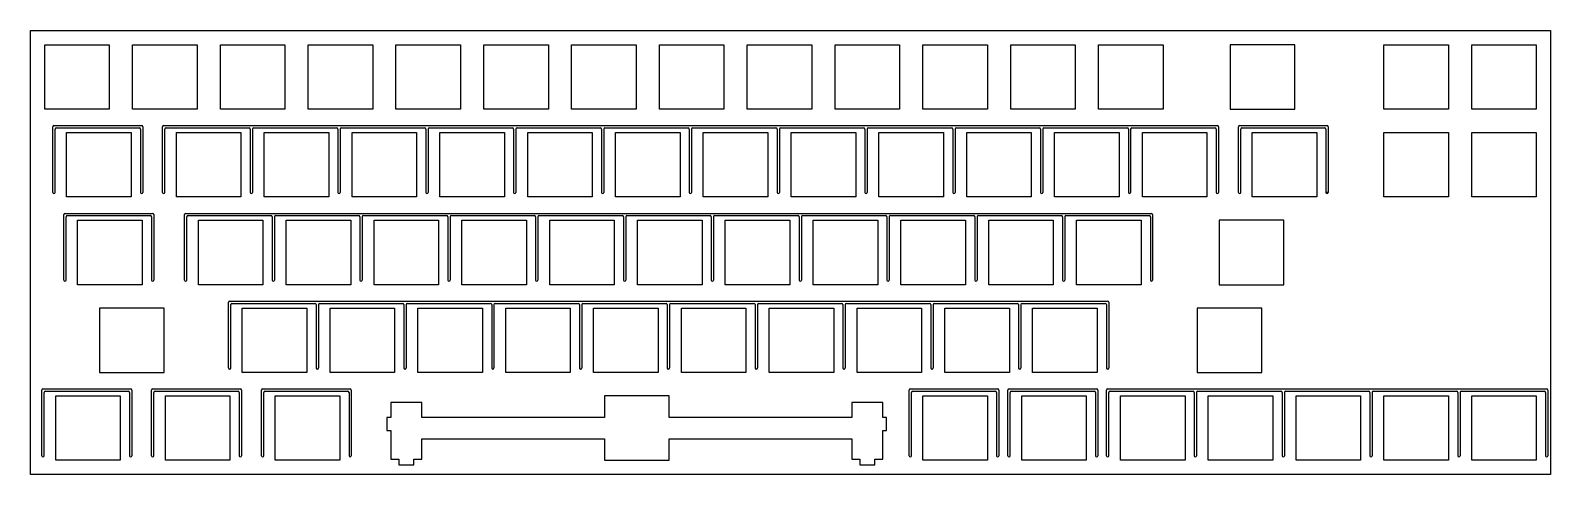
# Model space of a CAD drawing. Extents: x 303 to 653, y -1408 to -756.
# Drawn here: x 303.3 to 633, y -852.7 to -756.3 of the extents above; entities that cross this region are included whole.
import ezdxf

# ---------------------------------------------------------------- set-up
doc = ezdxf.new("R2010")
doc.units = 0
doc.header["$MEASUREMENT"] = 0

msp = doc.modelspace()

# ---------------------------------------------------------------- linework, layer by layer
at = {"color": 0}
for p, q in [((303.27, -756.28), (633.03, -756.28)), ((303.27, -852.68), (303.27, -756.28)), ((633.03, -756.28), (633.03, -852.68)), ((306.37, -759.38), (320.37, -759.38)), ((306.37, -773.38), (306.37, -759.38)), ((320.37, -759.38), (320.37, -773.38)), ((325.42, -759.38), (339.42, -759.38)), ((325.42, -773.38), (325.42, -759.38)), ((339.42, -759.38), (339.42, -773.38)), ((344.47, -759.38), (358.47, -759.38)), ((344.47, -773.38), (344.47, -759.38)), ((358.47, -759.38), (358.47, -773.38)), ((363.52, -759.38), (377.52, -759.38)), ((363.52, -773.38), (363.52, -759.38)), ((377.52, -759.38), (377.52, -773.38)), ((382.57, -759.38), (396.57, -759.38)), ((382.57, -773.38), (382.57, -759.38)), ((396.57, -759.38), (396.57, -773.38)), ((401.62, -759.38), (415.62, -759.38)), ((401.62, -773.38), (401.62, -759.38)), ((415.62, -759.38), (415.62, -773.38)), ((420.67, -759.38), (434.67, -759.38)), ((420.67, -773.38), (420.67, -759.38)), ((434.67, -759.38), (434.67, -773.38)), ((439.72, -759.38), (453.72, -759.38)), ((439.72, -773.38), (439.72, -759.38)), ((453.72, -759.38), (453.72, -773.38)), ((458.77, -759.38), (472.77, -759.38)), ((458.77, -773.38), (458.77, -759.38)), ((472.77, -759.38), (472.77, -773.38)), ((477.82, -759.38), (491.82, -759.38)), ((477.82, -773.38), (477.82, -759.38)), ((491.82, -759.38), (491.82, -773.38)), ((496.87, -759.38), (510.87, -759.38)), ((496.87, -773.38), (496.87, -759.38)), ((510.87, -759.38), (510.87, -773.38)), ((515.92, -759.38), (529.92, -759.38)), ((515.92, -773.38), (515.92, -759.38)), ((529.92, -759.38), (529.92, -773.38)), ((534.97, -759.38), (548.97, -759.38)), ((534.97, -773.38), (534.97, -759.38)), ((548.97, -759.38), (548.97, -773.38)), ((563.54, -759.38), (563.54, -773.38)), ((577.54, -759.38), (563.54, -759.38)), ((577.54, -773.38), (577.54, -759.38)), ((596.88, -759.38), (610.88, -759.38)), ((596.88, -773.38), (596.88, -759.38)), ((610.88, -759.38), (610.88, -773.38)), ((615.93, -759.38), (629.93, -759.38)), ((615.93, -773.38), (615.93, -759.38)), ((629.93, -759.38), (629.93, -773.38)), ((320.37, -773.38), (306.37, -773.38)), ((339.42, -773.38), (325.42, -773.38)), ((358.47, -773.38), (344.47, -773.38)), ((377.52, -773.38), (363.52, -773.38)), ((396.57, -773.38), (382.57, -773.38)), ((415.62, -773.38), (401.62, -773.38)), ((434.67, -773.38), (420.67, -773.38)), ((453.72, -773.38), (439.72, -773.38)), ((472.77, -773.38), (458.77, -773.38)), ((491.82, -773.38), (477.82, -773.38)), ((510.87, -773.38), (496.87, -773.38)), ((529.92, -773.38), (515.92, -773.38)), ((548.97, -773.38), (534.97, -773.38)), ((563.54, -773.38), (577.54, -773.38)), ((610.88, -773.38), (596.88, -773.38)), ((629.93, -773.38), (615.93, -773.38)), ((308.13, -791.43), (308.13, -777.18)), ((308.38, -776.93), (327.38, -776.93)), ((308.63, -791.43), (308.63, -777.68)), ((308.88, -777.43), (326.88, -777.43)), ((327.13, -777.68), (327.13, -791.43)), ((327.63, -777.18), (327.63, -791.43)), ((331.94, -791.43), (331.94, -777.18)), ((332.19, -776.93), (560.74, -776.93)), ((332.44, -791.43), (332.44, -777.68)), ((332.69, -777.43), (350.69, -777.43)), ((350.94, -777.68), (350.94, -791.43)), ((351.44, -777.68), (351.44, -791.43)), ((351.69, -777.43), (369.74, -777.43)), ((369.99, -777.68), (369.99, -791.43)), ((370.49, -777.68), (370.49, -791.43)), ((370.74, -777.43), (388.79, -777.43)), ((389.04, -777.68), (389.04, -791.43)), ((389.54, -777.68), (389.54, -791.43)), ((389.79, -777.43), (407.84, -777.43)), ((408.09, -777.68), (408.09, -791.43)), ((408.59, -777.68), (408.59, -791.43)), ((408.84, -777.43), (426.89, -777.43)), ((427.14, -777.68), (427.14, -791.43)), ((427.64, -777.68), (427.64, -791.43)), ((427.89, -777.43), (445.94, -777.43)), ((446.19, -777.68), (446.19, -791.43)), ((446.69, -777.68), (446.69, -791.43)), ((446.94, -777.43), (464.99, -777.43)), ((465.24, -777.68), (465.24, -791.43)), ((465.74, -777.68), (465.74, -791.43)), ((465.99, -777.43), (484.04, -777.43)), ((484.29, -777.68), (484.29, -791.43)), ((484.79, -777.68), (484.79, -791.43)), ((485.04, -777.43), (503.09, -777.43)), ((503.34, -777.68), (503.34, -791.43)), ((503.84, -777.68), (503.84, -791.43)), ((504.09, -777.43), (522.14, -777.43)), ((522.39, -777.68), (522.39, -791.43)), ((522.89, -777.68), (522.89, -791.43)), ((523.14, -777.43), (541.19, -777.43)), ((541.44, -777.68), (541.44, -791.43)), ((541.94, -777.68), (541.94, -791.43)), ((542.19, -777.43), (560.24, -777.43)), ((560.49, -777.68), (560.49, -791.43)), ((560.99, -777.18), (560.99, -791.43)), ((565.31, -791.43), (565.31, -777.18)), ((565.56, -776.93), (584.56, -776.93)), ((565.81, -791.43), (565.81, -777.68)), ((566.06, -777.43), (584.06, -777.43)), ((584.31, -777.68), (584.31, -791.43)), ((584.81, -777.18), (584.81, -791.43)), ((311.13, -778.43), (325.13, -778.43)), ((311.13, -792.43), (311.13, -778.43)), ((325.13, -778.43), (325.13, -792.43)), ((334.94, -778.43), (348.94, -778.43)), ((334.94, -792.43), (334.94, -778.43)), ((348.94, -778.43), (348.94, -792.43)), ((353.99, -778.43), (367.99, -778.43)), ((353.99, -792.43), (353.99, -778.43)), ((367.99, -778.43), (367.99, -792.43)), ((373.04, -778.43), (387.04, -778.43)), ((373.04, -792.43), (373.04, -778.43)), ((387.04, -778.43), (387.04, -792.43)), ((392.09, -778.43), (406.09, -778.43)), ((392.09, -792.43), (392.09, -778.43)), ((406.09, -778.43), (406.09, -792.43)), ((411.14, -778.43), (425.14, -778.43)), ((411.14, -792.43), (411.14, -778.43)), ((425.14, -778.43), (425.14, -792.43)), ((430.19, -778.43), (444.19, -778.43)), ((430.19, -792.43), (430.19, -778.43)), ((444.19, -778.43), (444.19, -792.43)), ((449.24, -778.43), (463.24, -778.43)), ((449.24, -792.43), (449.24, -778.43)), ((463.24, -778.43), (463.24, -792.43)), ((468.29, -778.43), (482.29, -778.43)), ((468.29, -792.43), (468.29, -778.43)), ((482.29, -778.43), (482.29, -792.43)), ((487.34, -778.43), (501.34, -778.43)), ((487.34, -792.43), (487.34, -778.43)), ((501.34, -778.43), (501.34, -792.43)), ((506.39, -778.43), (520.39, -778.43)), ((506.39, -792.43), (506.39, -778.43)), ((520.39, -778.43), (520.39, -792.43)), ((525.44, -778.43), (539.44, -778.43)), ((525.44, -792.43), (525.44, -778.43)), ((539.44, -778.43), (539.44, -792.43)), ((544.49, -778.43), (558.49, -778.43)), ((544.49, -792.43), (544.49, -778.43)), ((558.49, -778.43), (558.49, -792.43)), ((568.31, -778.43), (582.31, -778.43)), ((568.31, -792.43), (568.31, -778.43)), ((582.31, -778.43), (582.31, -792.43)), ((596.88, -778.43), (610.88, -778.43)), ((596.88, -792.43), (596.88, -778.43)), ((610.88, -778.43), (610.88, -792.43)), ((615.93, -778.43), (629.93, -778.43)), ((615.93, -792.43), (615.93, -778.43)), ((629.93, -778.43), (629.93, -792.43)), ((584.81, -791.43), (584.31, -791.43)), ((325.13, -792.43), (311.13, -792.43)), ((348.94, -792.43), (334.94, -792.43)), ((348.94, -792.43), (334.94, -792.43)), ((367.99, -792.43), (353.99, -792.43)), ((367.99, -792.43), (353.99, -792.43)), ((387.04, -792.43), (373.04, -792.43)), ((387.04, -792.43), (373.04, -792.43)), ((406.09, -792.43), (392.09, -792.43)), ((406.09, -792.43), (392.09, -792.43)), ((425.14, -792.43), (411.14, -792.43)), ((425.14, -792.43), (411.14, -792.43)), ((444.19, -792.43), (430.19, -792.43)), ((444.19, -792.43), (430.19, -792.43)), ((463.24, -792.43), (449.24, -792.43)), ((463.24, -792.43), (449.24, -792.43)), ((482.29, -792.43), (468.29, -792.43)), ((482.29, -792.43), (468.29, -792.43)), ((501.34, -792.43), (487.34, -792.43)), ((501.34, -792.43), (487.34, -792.43)), ((520.39, -792.43), (506.39, -792.43)), ((520.39, -792.43), (506.39, -792.43)), ((539.44, -792.43), (525.44, -792.43)), ((539.44, -792.43), (525.44, -792.43)), ((558.49, -792.43), (544.49, -792.43)), ((558.49, -792.43), (544.49, -792.43)), ((582.31, -792.43), (568.31, -792.43)), ((582.31, -792.43), (568.31, -792.43)), ((610.88, -792.43), (596.88, -792.43)), ((629.93, -792.43), (615.93, -792.43)), ((310.51, -810.48), (310.51, -796.23)), ((310.76, -795.98), (329.76, -795.98)), ((311.01, -810.48), (311.01, -796.73)), ((311.26, -796.48), (329.26, -796.48)), ((313.51, -797.48), (327.51, -797.48)), ((313.51, -811.48), (313.51, -797.48)), ((327.51, -797.48), (327.51, -811.48)), ((329.51, -796.73), (329.51, -810.48)), ((330.01, -796.23), (330.01, -810.48)), ((336.71, -810.48), (336.71, -796.23)), ((336.96, -795.98), (546.46, -795.98)), ((337.21, -810.48), (337.21, -796.73)), ((337.46, -796.48), (355.46, -796.48)), ((339.71, -797.48), (353.71, -797.48)), ((339.71, -811.48), (339.71, -797.48)), ((353.71, -797.48), (353.71, -811.48)), ((355.71, -796.73), (355.71, -810.48)), ((356.21, -796.73), (356.21, -810.48)), ((356.46, -796.48), (374.51, -796.48)), ((358.76, -797.48), (372.76, -797.48)), ((358.76, -811.48), (358.76, -797.48)), ((372.76, -797.48), (372.76, -811.48)), ((374.76, -796.73), (374.76, -810.48)), ((375.26, -796.73), (375.26, -810.48)), ((375.51, -796.48), (393.56, -796.48)), ((377.81, -797.48), (391.81, -797.48)), ((377.81, -811.48), (377.81, -797.48)), ((391.81, -797.48), (391.81, -811.48)), ((393.81, -796.73), (393.81, -810.48)), ((394.31, -796.73), (394.31, -810.48)), ((394.56, -796.48), (412.61, -796.48)), ((396.86, -797.48), (410.86, -797.48)), ((396.86, -811.48), (396.86, -797.48)), ((410.86, -797.48), (410.86, -811.48)), ((412.86, -796.73), (412.86, -810.48)), ((413.36, -796.73), (413.36, -810.48)), ((413.61, -796.48), (431.66, -796.48)), ((415.91, -797.48), (429.91, -797.48)), ((415.91, -811.48), (415.91, -797.48)), ((429.91, -797.48), (429.91, -811.48)), ((431.91, -796.73), (431.91, -810.48)), ((432.41, -796.73), (432.41, -810.48)), ((432.66, -796.48), (450.71, -796.48)), ((434.96, -797.48), (448.96, -797.48)), ((434.96, -811.48), (434.96, -797.48)), ((448.96, -797.48), (448.96, -811.48)), ((450.96, -796.73), (450.96, -810.48)), ((451.46, -796.73), (451.46, -810.48)), ((451.71, -796.48), (469.76, -796.48)), ((454.01, -797.48), (468.01, -797.48)), ((454.01, -811.48), (454.01, -797.48)), ((468.01, -797.48), (468.01, -811.48)), ((470.01, -796.73), (470.01, -810.48)), ((470.51, -796.73), (470.51, -810.48)), ((470.76, -796.48), (488.81, -796.48)), ((473.06, -797.48), (487.06, -797.48)), ((473.06, -811.48), (473.06, -797.48)), ((487.06, -797.48), (487.06, -811.48)), ((489.06, -796.73), (489.06, -810.48)), ((489.56, -796.73), (489.56, -810.48)), ((489.81, -796.48), (507.86, -796.48)), ((492.11, -797.48), (506.11, -797.48)), ((492.11, -811.48), (492.11, -797.48)), ((506.11, -797.48), (506.11, -811.48)), ((508.11, -796.73), (508.11, -810.48)), ((508.61, -796.73), (508.61, -810.48)), ((508.86, -796.48), (526.91, -796.48)), ((511.16, -797.48), (525.16, -797.48)), ((511.16, -811.48), (511.16, -797.48)), ((525.16, -797.48), (525.16, -811.48)), ((527.16, -796.73), (527.16, -810.48)), ((527.66, -796.73), (527.66, -810.48)), ((527.91, -796.48), (545.96, -796.48)), ((530.21, -797.48), (544.21, -797.48)), ((530.21, -811.48), (530.21, -797.48)), ((544.21, -797.48), (544.21, -811.48)), ((546.21, -796.73), (546.21, -810.48)), ((546.71, -796.23), (546.71, -810.48)), ((561.16, -797.48), (561.16, -811.48)), ((575.16, -797.48), (561.16, -797.48)), ((575.16, -811.48), (575.16, -797.48)), ((327.51, -811.48), (313.51, -811.48)), ((353.71, -811.48), (339.71, -811.48)), ((353.71, -811.48), (339.71, -811.48)), ((372.76, -811.48), (358.76, -811.48)), ((372.76, -811.48), (358.76, -811.48)), ((391.81, -811.48), (377.81, -811.48)), ((391.81, -811.48), (377.81, -811.48)), ((410.86, -811.48), (396.86, -811.48)), ((410.86, -811.48), (396.86, -811.48)), ((429.91, -811.48), (415.91, -811.48)), ((429.91, -811.48), (415.91, -811.48)), ((448.96, -811.48), (434.96, -811.48)), ((448.96, -811.48), (434.96, -811.48)), ((468.01, -811.48), (454.01, -811.48)), ((468.01, -811.48), (454.01, -811.48)), ((487.06, -811.48), (473.06, -811.48)), ((487.06, -811.48), (473.06, -811.48)), ((506.11, -811.48), (492.11, -811.48)), ((506.11, -811.48), (492.11, -811.48)), ((525.16, -811.48), (511.16, -811.48)), ((525.16, -811.48), (511.16, -811.48)), ((544.21, -811.48), (530.21, -811.48)), ((544.21, -811.48), (530.21, -811.48)), ((561.16, -811.48), (575.16, -811.48)), ((318.28, -816.53), (318.28, -830.53)), ((332.28, -816.53), (318.28, -816.53)), ((332.28, -830.53), (332.28, -816.53)), ((346.23, -829.53), (346.23, -815.28)), ((346.48, -815.03), (536.93, -815.03)), ((346.73, -829.53), (346.73, -815.78)), ((346.98, -815.53), (364.98, -815.53)), ((349.23, -816.53), (363.23, -816.53)), ((349.23, -830.53), (349.23, -816.53)), ((363.23, -816.53), (363.23, -830.53)), ((365.23, -815.78), (365.23, -829.53)), ((365.73, -815.78), (365.73, -829.53)), ((365.98, -815.53), (384.03, -815.53)), ((368.28, -816.53), (382.28, -816.53)), ((368.28, -830.53), (368.28, -816.53)), ((382.28, -816.53), (382.28, -830.53)), ((384.28, -815.78), (384.28, -829.53)), ((384.78, -815.78), (384.78, -829.53)), ((385.03, -815.53), (403.08, -815.53)), ((387.33, -816.53), (401.33, -816.53)), ((387.33, -830.53), (387.33, -816.53)), ((401.33, -816.53), (401.33, -830.53)), ((403.33, -815.78), (403.33, -829.53)), ((403.83, -815.78), (403.83, -829.53)), ((404.08, -815.53), (422.13, -815.53)), ((406.38, -816.53), (420.38, -816.53)), ((406.38, -830.53), (406.38, -816.53)), ((420.38, -816.53), (420.38, -830.53)), ((422.38, -815.78), (422.38, -829.53)), ((422.88, -815.78), (422.88, -829.53)), ((423.13, -815.53), (441.18, -815.53)), ((425.43, -816.53), (439.43, -816.53)), ((425.43, -830.53), (425.43, -816.53)), ((439.43, -816.53), (439.43, -830.53)), ((441.43, -815.78), (441.43, -829.53)), ((441.93, -815.78), (441.93, -829.53)), ((442.18, -815.53), (460.23, -815.53)), ((444.48, -816.53), (458.48, -816.53)), ((444.48, -830.53), (444.48, -816.53)), ((458.48, -816.53), (458.48, -830.53)), ((460.48, -815.78), (460.48, -829.53)), ((460.98, -815.78), (460.98, -829.53)), ((461.23, -815.53), (479.28, -815.53)), ((463.53, -816.53), (477.53, -816.53)), ((463.53, -830.53), (463.53, -816.53)), ((477.53, -816.53), (477.53, -830.53)), ((479.53, -815.78), (479.53, -829.53)), ((480.03, -815.78), (480.03, -829.53)), ((480.28, -815.53), (498.33, -815.53)), ((482.58, -816.53), (496.58, -816.53)), ((482.58, -830.53), (482.58, -816.53)), ((496.58, -816.53), (496.58, -830.53)), ((498.58, -815.78), (498.58, -829.53)), ((499.08, -815.78), (499.08, -829.53)), ((499.33, -815.53), (517.38, -815.53)), ((501.63, -816.53), (515.63, -816.53)), ((501.63, -830.53), (501.63, -816.53)), ((515.63, -816.53), (515.63, -830.53)), ((517.63, -815.78), (517.63, -829.53)), ((518.13, -815.78), (518.13, -829.53)), ((518.38, -815.53), (536.43, -815.53)), ((520.68, -816.53), (534.68, -816.53)), ((520.68, -830.53), (520.68, -816.53)), ((534.68, -816.53), (534.68, -830.53)), ((536.68, -815.78), (536.68, -829.53)), ((537.18, -815.28), (537.18, -829.53)), ((556.4, -816.53), (556.4, -830.53)), ((570.4, -816.53), (556.4, -816.53)), ((570.4, -830.53), (570.4, -816.53)), ((318.28, -830.53), (332.28, -830.53)), ((363.23, -830.53), (349.23, -830.53)), ((363.23, -830.53), (349.23, -830.53)), ((382.28, -830.53), (368.28, -830.53)), ((382.28, -830.53), (368.28, -830.53)), ((401.33, -830.53), (387.33, -830.53)), ((401.33, -830.53), (387.33, -830.53)), ((420.38, -830.53), (406.38, -830.53)), ((420.38, -830.53), (406.38, -830.53)), ((439.43, -830.53), (425.43, -830.53)), ((439.43, -830.53), (425.43, -830.53)), ((458.48, -830.53), (444.48, -830.53)), ((458.48, -830.53), (444.48, -830.53)), ((477.53, -830.53), (463.53, -830.53)), ((477.53, -830.53), (463.53, -830.53)), ((496.58, -830.53), (482.58, -830.53)), ((496.58, -830.53), (482.58, -830.53)), ((515.63, -830.53), (501.63, -830.53)), ((515.63, -830.53), (501.63, -830.53)), ((534.68, -830.53), (520.68, -830.53)), ((556.4, -830.53), (570.4, -830.53)), ((306, -834.08), (325, -834.08)), ((329.81, -834.08), (348.81, -834.08)), ((353.63, -834.08), (372.63, -834.08)), ((494.12, -834.08), (513.12, -834.08)), ((515.55, -834.08), (534.55, -834.08)), ((536.98, -834.08), (632.18, -834.08)), ((305.75, -848.58), (305.75, -834.33)), ((306.25, -848.58), (306.25, -834.83)), ((306.5, -834.58), (324.5, -834.58)), ((308.75, -835.58), (322.75, -835.58)), ((308.75, -849.58), (308.75, -835.58)), ((322.75, -835.58), (322.75, -849.58)), ((324.75, -834.83), (324.75, -848.58)), ((325.25, -834.33), (325.25, -848.58)), ((329.56, -848.58), (329.56, -834.33)), ((330.06, -848.58), (330.06, -834.83)), ((330.31, -834.58), (348.31, -834.58)), ((332.56, -835.58), (346.56, -835.58)), ((332.56, -849.58), (332.56, -835.58)), ((346.56, -835.58), (346.56, -849.58)), ((348.56, -834.83), (348.56, -848.58)), ((349.06, -834.33), (349.06, -848.58)), ((353.38, -848.58), (353.38, -834.33)), ((353.88, -848.58), (353.88, -834.83)), ((354.13, -834.58), (372.13, -834.58)), ((356.38, -835.58), (370.38, -835.58)), ((356.38, -849.58), (356.38, -835.58)), ((370.38, -835.58), (370.38, -849.58)), ((372.38, -834.83), (372.38, -848.58)), ((372.88, -834.33), (372.88, -848.58)), ((388.19, -837.05), (381.44, -837.05)), ((381.44, -837.05), (381.44, -840.28)), ((388.19, -840.28), (388.19, -837.05)), ((427.81, -835.58), (427.81, -840.28)), ((441.81, -835.58), (427.81, -835.58)), ((441.81, -840.28), (441.81, -835.58)), ((488.19, -837.05), (481.44, -837.05)), ((481.44, -837.05), (481.44, -840.28)), ((488.19, -840.28), (488.19, -837.05)), ((493.87, -848.58), (493.87, -834.33)), ((494.37, -848.58), (494.37, -834.83)), ((494.62, -834.58), (512.62, -834.58)), ((496.87, -835.58), (510.87, -835.58)), ((496.87, -849.58), (496.87, -835.58)), ((510.87, -835.58), (510.87, -849.58)), ((512.87, -834.83), (512.87, -848.58)), ((513.37, -834.33), (513.37, -848.58)), ((515.3, -848.58), (515.3, -834.33)), ((515.8, -848.58), (515.8, -834.83)), ((516.05, -834.58), (534.05, -834.58)), ((518.3, -835.58), (532.3, -835.58)), ((518.3, -849.58), (518.3, -835.58)), ((532.3, -835.58), (532.3, -849.58)), ((534.3, -834.83), (534.3, -848.58)), ((534.8, -834.33), (534.8, -848.58)), ((536.73, -848.58), (536.73, -834.33)), ((537.23, -848.58), (537.23, -834.83)), ((537.48, -834.58), (555.48, -834.58)), ((539.73, -835.58), (553.73, -835.58)), ((539.73, -849.58), (539.73, -835.58)), ((553.73, -835.58), (553.73, -849.58)), ((555.73, -834.83), (555.73, -848.58)), ((556.23, -834.83), (556.23, -848.58)), ((556.48, -834.58), (574.53, -834.58)), ((558.78, -835.58), (572.78, -835.58)), ((558.78, -849.58), (558.78, -835.58)), ((572.78, -835.58), (572.78, -849.58)), ((574.78, -834.83), (574.78, -848.58)), ((575.28, -834.83), (575.28, -848.58)), ((575.53, -834.58), (593.58, -834.58)), ((577.83, -835.58), (591.83, -835.58)), ((577.83, -849.58), (577.83, -835.58)), ((591.83, -835.58), (591.83, -849.58)), ((593.83, -834.83), (593.83, -848.58)), ((594.33, -834.83), (594.33, -848.58)), ((594.58, -834.58), (612.63, -834.58)), ((596.88, -835.58), (610.88, -835.58)), ((596.88, -849.58), (596.88, -835.58)), ((610.88, -835.58), (610.88, -849.58)), ((612.88, -834.83), (612.88, -848.58)), ((613.38, -834.83), (613.38, -848.58)), ((613.63, -834.58), (631.68, -834.58)), ((615.93, -835.58), (629.93, -835.58)), ((615.93, -849.58), (615.93, -835.58)), ((629.93, -835.58), (629.93, -849.58)), ((631.93, -834.83), (631.93, -848.58)), ((632.43, -834.33), (632.43, -848.58)), ((381.44, -840.28), (380.61, -840.28)), ((380.61, -840.28), (380.61, -843.08)), ((427.81, -840.28), (388.19, -840.28)), ((481.44, -840.28), (441.81, -840.28)), ((489.01, -840.28), (488.19, -840.28)), ((489.01, -843.08), (489.01, -840.28)), ((380.61, -843.08), (381.44, -843.08)), ((381.44, -843.08), (381.44, -849.35)), ((488.19, -849.35), (488.19, -843.08)), ((488.19, -843.08), (489.01, -843.08)), ((388.19, -849.35), (388.19, -844.88)), ((388.19, -844.88), (427.81, -844.88)), ((427.81, -844.88), (427.81, -849.58)), ((441.81, -849.58), (441.81, -844.88)), ((441.81, -844.88), (481.44, -844.88)), ((481.44, -844.88), (481.44, -849.35)), ((322.75, -849.58), (308.75, -849.58)), ((346.56, -849.58), (332.56, -849.58)), ((346.56, -849.58), (332.56, -849.58)), ((370.38, -849.58), (356.38, -849.58)), ((370.38, -849.58), (356.38, -849.58)), ((381.44, -849.35), (383.16, -849.35)), ((383.16, -849.35), (383.16, -850.55)), ((383.16, -850.55), (386.46, -850.55)), ((386.46, -850.55), (386.46, -849.35)), ((386.46, -849.35), (388.19, -849.35)), ((427.81, -849.58), (441.81, -849.58)), ((481.44, -849.35), (483.16, -849.35)), ((483.16, -849.35), (483.16, -850.55)), ((483.16, -850.55), (486.46, -850.55)), ((486.46, -850.55), (486.46, -849.35)), ((486.46, -849.35), (488.19, -849.35)), ((510.87, -849.58), (496.87, -849.58)), ((532.3, -849.58), (518.3, -849.58)), ((532.3, -849.58), (518.3, -849.58)), ((553.73, -849.58), (539.73, -849.58)), ((553.73, -849.58), (539.73, -849.58)), ((572.78, -849.58), (558.78, -849.58)), ((572.78, -849.58), (558.78, -849.58)), ((591.83, -849.58), (577.83, -849.58)), ((591.83, -849.58), (577.83, -849.58)), ((610.88, -849.58), (596.88, -849.58)), ((610.88, -849.58), (596.88, -849.58)), ((629.93, -849.58), (615.93, -849.58)), ((633.03, -852.68), (303.27, -852.68))]:
    msp.add_line(p, q, dxfattribs=at)
at = {"linetype": 'Continuous'}
for centre, start, end in [((308.38, -777.18), 90, 180), ((308.88, -777.68), 90, 180), ((326.88, -777.68), 360, 90), ((327.38, -777.18), 0, 90), ((332.19, -777.18), 90, 180), ((332.69, -777.68), 90, 180), ((350.69, -777.68), 0, 90), ((351.69, -777.68), 90, 180), ((369.74, -777.68), 0, 90), ((370.74, -777.68), 90, 180), ((388.79, -777.68), 0, 90), ((389.79, -777.68), 90, 180), ((407.84, -777.68), 0, 90), ((408.84, -777.68), 90, 180), ((426.89, -777.68), 0, 90), ((427.89, -777.68), 90, 180), ((445.94, -777.68), 0, 90), ((446.94, -777.68), 90, 180), ((464.99, -777.68), 0, 90), ((465.99, -777.68), 90, 180), ((484.04, -777.68), 360, 90), ((485.04, -777.68), 90, 180), ((503.09, -777.68), 360, 90), ((504.09, -777.68), 90, 180), ((522.14, -777.68), 360, 90), ((523.14, -777.68), 90, 180), ((541.19, -777.68), 0, 90), ((542.19, -777.68), 90, 180), ((560.24, -777.68), 360, 90), ((560.74, -777.18), 0, 90), ((565.56, -777.18), 90, 180), ((566.06, -777.68), 90, 180), ((584.06, -777.68), 360, 90), ((584.56, -777.18), 0, 90), ((308.38, -791.43), 180, 0), ((327.38, -791.43), 180, 0), ((332.19, -791.43), 180, 0), ((351.19, -791.43), 180, 0), ((370.24, -791.43), 180, 0), ((389.29, -791.43), 180, 0), ((408.34, -791.43), 180, 0), ((427.39, -791.43), 180, 0), ((446.44, -791.43), 180, 0), ((465.49, -791.43), 180, 0), ((484.54, -791.43), 180, 0), ((503.59, -791.43), 180, 0), ((522.64, -791.43), 180, 0), ((541.69, -791.43), 180, 0), ((560.74, -791.43), 180, 0), ((565.56, -791.43), 180, 0), ((584.56, -791.43), 180, 0), ((310.76, -796.23), 90, 180), ((311.26, -796.73), 90, 180), ((329.26, -796.73), 360, 90), ((329.76, -796.23), 0, 90), ((336.96, -796.23), 90, 180), ((337.46, -796.73), 90, 180), ((355.46, -796.73), 0, 90), ((356.46, -796.73), 90, 180), ((374.51, -796.73), 0, 90), ((375.51, -796.73), 90, 180), ((393.56, -796.73), 0, 90), ((394.56, -796.73), 90, 180), ((412.61, -796.73), 360, 90), ((413.61, -796.73), 90, 180), ((431.66, -796.73), 360, 90), ((432.66, -796.73), 90, 180), ((450.71, -796.73), 360, 90), ((451.71, -796.73), 90, 180), ((469.76, -796.73), 360, 90), ((470.76, -796.73), 90, 180), ((488.81, -796.73), 0, 90), ((489.81, -796.73), 90, 180), ((507.86, -796.73), 360, 90), ((508.86, -796.73), 90, 180), ((526.91, -796.73), 360, 90), ((527.91, -796.73), 90, 180), ((545.96, -796.73), 0, 90), ((546.46, -796.23), 0, 90), ((310.76, -810.48), 180, 0), ((329.76, -810.48), 180, 0), ((336.96, -810.48), 180, 0), ((355.96, -810.48), 180, 0), ((375.01, -810.48), 180, 0), ((394.06, -810.48), 180, 0), ((413.11, -810.48), 180, 0), ((432.16, -810.48), 180, 0), ((451.21, -810.48), 180, 0), ((470.26, -810.48), 180, 0), ((489.31, -810.48), 180, 0), ((508.36, -810.48), 180, 0), ((527.41, -810.48), 180, 0), ((546.46, -810.48), 180, 0), ((346.48, -815.28), 90, 180), ((346.98, -815.78), 90, 180), ((364.98, -815.78), 0, 90), ((365.98, -815.78), 90, 180), ((384.03, -815.78), 0, 90), ((385.03, -815.78), 90, 180), ((403.08, -815.78), 0, 90), ((404.08, -815.78), 90, 180), ((422.13, -815.78), 0, 90), ((423.13, -815.78), 90, 180), ((441.18, -815.78), 0, 90), ((442.18, -815.78), 90, 180), ((460.23, -815.78), 0, 90), ((461.23, -815.78), 90, 180), ((479.28, -815.78), 0, 90), ((480.28, -815.78), 90, 180), ((498.33, -815.78), 0, 90), ((499.33, -815.78), 90, 180), ((517.38, -815.78), 0, 90), ((518.38, -815.78), 90, 180), ((536.43, -815.78), 0, 90), ((536.93, -815.28), 0, 90), ((346.48, -829.53), 180, 0), ((365.48, -829.53), 180, 0), ((384.53, -829.53), 180, 0), ((403.58, -829.53), 180, 0), ((422.63, -829.53), 180, 0), ((441.68, -829.53), 180, 0), ((460.73, -829.53), 180, 0), ((479.78, -829.53), 180, 0), ((498.83, -829.53), 180, 0), ((517.88, -829.53), 180, 0), ((536.93, -829.53), 180, 0), ((306, -834.33), 90, 180), ((325, -834.33), 0, 90), ((329.81, -834.33), 90, 180), ((348.81, -834.33), 0, 90), ((353.63, -834.33), 90, 180), ((372.63, -834.33), 0, 90), ((494.12, -834.33), 90, 180), ((494.12, -834.33), 359.9999999999479, 0), ((513.12, -834.33), 0, 90), ((515.55, -834.33), 90, 180), ((515.55, -834.33), 359.9999999999479, 0), ((534.55, -834.33), 0, 90), ((536.98, -834.33), 90, 180), ((536.98, -834.33), 359.9999999999479, 0), ((632.18, -834.33), 0, 90), ((306.5, -834.83), 90, 180), ((324.5, -834.83), 360, 90), ((330.31, -834.83), 90, 180), ((348.31, -834.83), 360, 90), ((354.13, -834.83), 90, 180), ((372.13, -834.83), 360, 90), ((494.62, -834.83), 90, 180), ((512.62, -834.83), 360, 90), ((516.05, -834.83), 90, 180), ((534.05, -834.83), 360, 90), ((537.48, -834.83), 90, 180), ((555.48, -834.83), 0, 90), ((556.48, -834.83), 90, 180), ((574.53, -834.83), 0, 90), ((575.53, -834.83), 90, 180), ((593.58, -834.83), 0, 90), ((594.58, -834.83), 90, 180), ((612.63, -834.83), 0, 90), ((613.63, -834.83), 90, 180), ((631.68, -834.83), 360, 90), ((306, -848.58), 180, 0), ((325, -848.58), 180, 0), ((329.81, -848.58), 180, 0), ((348.81, -848.58), 180, 0), ((353.63, -848.58), 180, 0), ((372.63, -848.58), 180, 0), ((494.12, -848.58), 180, 0), ((513.12, -848.58), 180, 0), ((515.55, -848.58), 180, 0), ((534.55, -848.58), 180, 0), ((536.98, -848.58), 180, 0), ((555.98, -848.58), 180, 0), ((575.03, -848.58), 180, 0), ((594.08, -848.58), 180, 0), ((613.13, -848.58), 180, 0), ((632.18, -848.58), 180, 0)]:
    msp.add_arc(centre, 0.25, start, end, dxfattribs=at)

doc.saveas('drawing.dxf')
